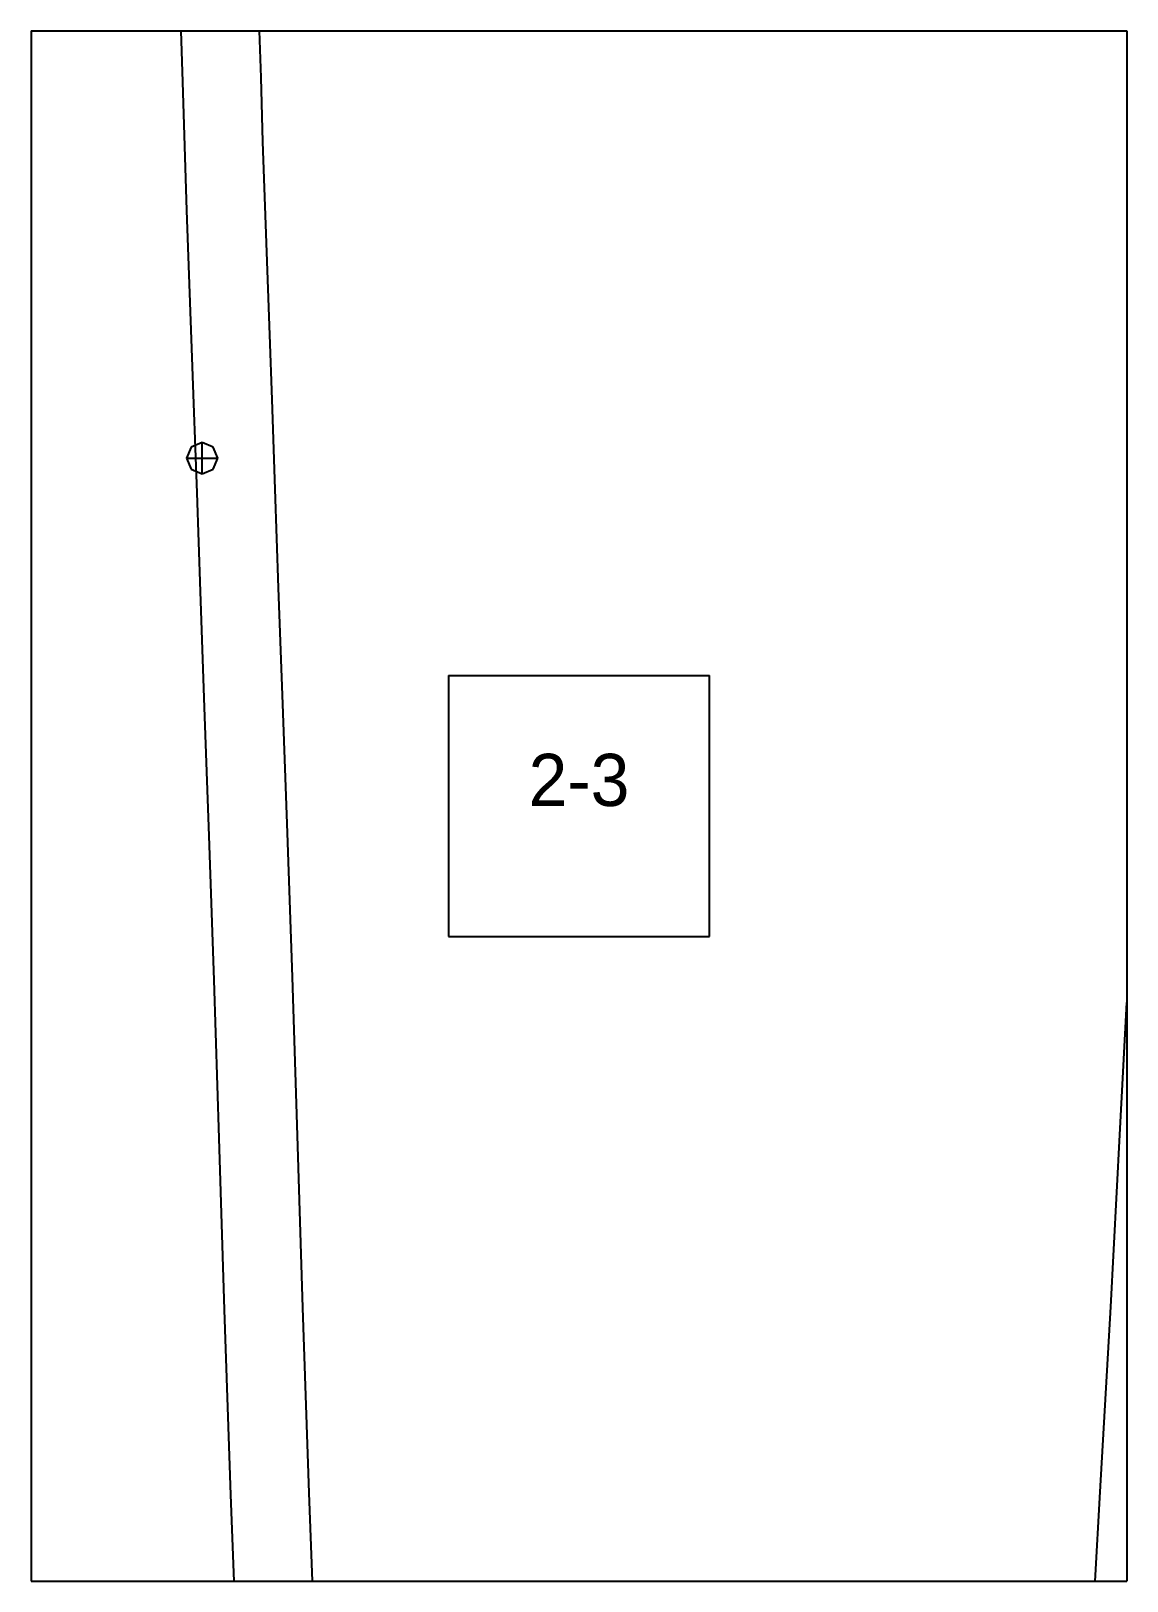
# Paper-space layout 'Plan 2-3' of a CAD drawing. Header units: metres, sheet in millimetres. Extents: x 0 to 210, y 0 to 297.
# The model-space entities are those that its viewports show. They can reach past a viewport. Long polylines and large blocks are cut down to what shows.
import ezdxf
from ezdxf.enums import TextEntityAlignment as Align

# ---------------------------------------------------------------- set-up
doc = ezdxf.new("R2010")
doc.units = ezdxf.units.M
for name, color, linetype in [('default', 7, 'Continuous'), ('TEXTLAYER', 7, 'Continuous'), ('VIEWPORTS', 7, 'Continuous')]:
    doc.layers.add(name, color=color, linetype=linetype)

msp = doc.modelspace()

# ---------------------------------------------------------------- linework, layer by layer
at = {"color": 9}
for p, q in [((420, 0), (420, -297)), ((420, 0), (420, -297)), ((630, 0), (630, -297)), ((630, 0), (630, -297)), ((210, -297), (420, -297)), ((210, -297), (420, -297)), ((420, -297), (630, -297)), ((420, -297), (420, -594)), ((420, -297), (630, -297)), ((420, -297), (420, -594)), ((630, -297), (840, -297)), ((630, -297), (630, -594)), ((630, -297), (840, -297)), ((630, -297), (630, -594)), ((500, -420.5), (550, -420.5)), ((500, -420.5), (500, -470.5)), ((550, -470.5), (550, -420.5)), ((500, -470.5), (550, -470.5)), ((210, -594), (420, -594)), ((210, -594), (420, -594)), ((420, -594), (630, -594)), ((420, -594), (420, -891)), ((420, -594), (630, -594)), ((420, -594), (420, -891)), ((630, -594), (840, -594)), ((630, -594), (630, -891)), ((630, -594), (840, -594)), ((630, -594), (630, -891))]:
    msp.add_line(p, q, dxfattribs=at)
at = {"layer": 'default', "color": 7, "linetype": 'Continuous'}
for p, q in [((464.07, -305.93), (463.7, -293.59)), ((449.09, -306.71), (448.72, -294.36)), ((449.48, -319.05), (449.09, -306.71)), ((464.45, -318.26), (464.07, -305.93)), ((449.88, -331.39), (449.48, -319.05)), ((464.86, -330.58), (464.45, -318.26)), ((450.31, -343.73), (449.88, -331.39)), ((465.29, -342.9), (464.86, -330.58)), ((450.76, -356.05), (450.31, -343.73)), ((465.74, -355.23), (465.29, -342.9)), ((451.22, -368.37), (450.76, -356.05)), ((466.2, -367.58), (465.74, -355.23)), ((466.81, -384.77), (466.2, -367.58)), ((451.83, -385.51), (451.22, -368.37)), ((450.67, -376.72), (449.79, -378.84)), ((452.79, -375.84), (450.67, -376.72)), ((454.91, -376.72), (452.79, -375.84)), ((452.79, -381.84), (452.79, -375.84)), ((455.79, -378.84), (454.91, -376.72)), ((449.79, -378.84), (450.67, -380.96)), ((449.79, -378.84), (455.79, -378.84)), ((454.91, -380.96), (455.79, -378.84)), ((450.67, -380.96), (452.79, -381.84)), ((452.79, -381.84), (454.91, -380.96)), ((452.47, -404.37), (451.83, -385.51)), ((467.45, -403.67), (466.81, -384.77)), ((468.26, -425.96), (467.45, -403.67)), ((453.27, -426.61), (452.47, -404.37)), ((454.16, -451.22), (453.27, -426.61)), ((469.14, -450.62), (468.26, -425.96)), ((455.1, -478.85), (454.16, -451.22)), ((470.09, -478.31), (469.14, -450.62)), ((630.27, -478.19), (631.85, -450.51)), ((456.08, -509.15), (455.1, -478.85)), ((471.07, -508.66), (470.09, -478.31)), ((628.61, -508.51), (630.27, -478.19)), ((457.09, -542.07), (456.08, -509.15)), ((472.08, -541.64), (471.07, -508.66)), ((626.88, -541.48), (628.61, -508.51)), ((458.32, -577.5), (457.09, -542.07)), ((473.31, -577.13), (472.08, -541.64)), ((624.89, -576.93), (626.88, -541.48)), ((459.7, -615.27), (458.32, -577.5)), ((474.69, -614.96), (473.31, -577.13)), ((622.72, -614.74), (624.89, -576.93))]:
    msp.add_line(p, q, dxfattribs=at)

# ---------------------------------------------------------------- texts
at = {"layer": 'TEXTLAYER', "color": 1}
msp.add_text('2-3', height=10, dxfattribs=at).set_placement((525, -445.5), align=Align.CENTER)

psp = doc.layouts.new('Plan 2-3')

# ---------------------------------------------------------------- viewports
at = {"layer": 'VIEWPORTS'}
psp.add_viewport(center=(105, 148.5), size=(210, 297), view_center_point=(525, -445.5), view_height=297, dxfattribs=at)

doc.saveas('drawing.dxf')
